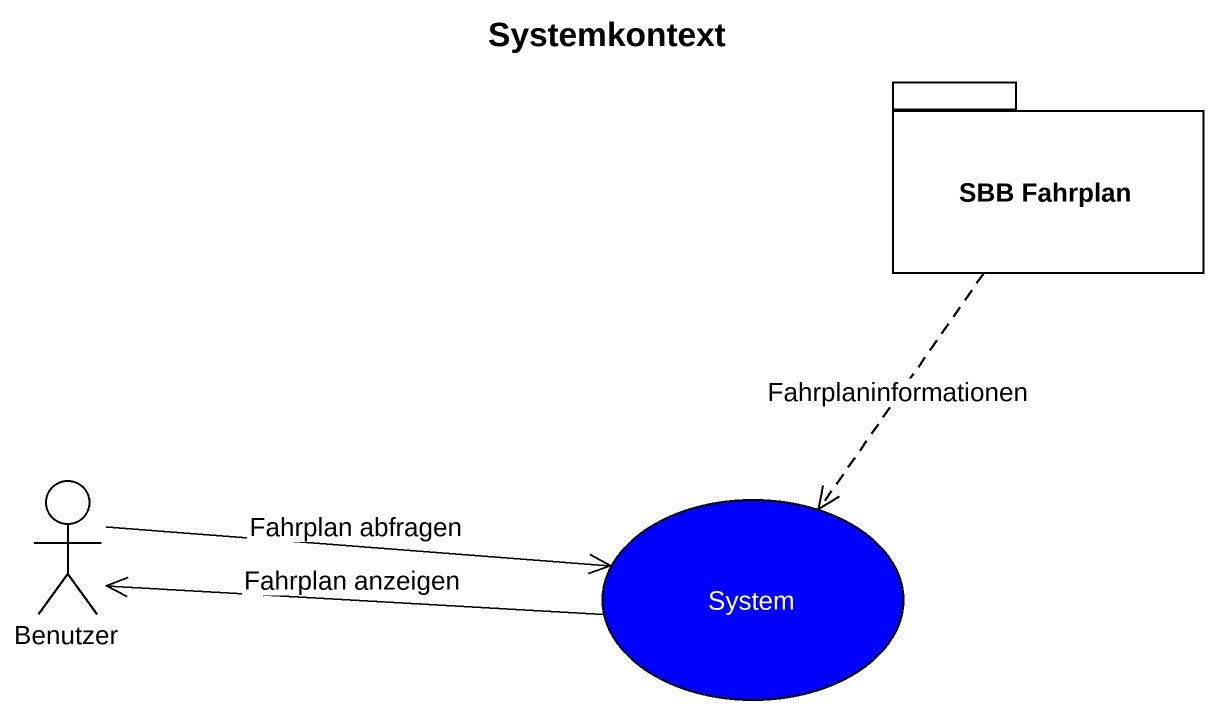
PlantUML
@startuml
title Systemkontext
package "SBB Fahrplan" as SBB_Fahrplan {
}
actor Benutzer
usecase System #0000FF
SBB_Fahrplan ..> System : Fahrplaninformationen
Benutzer -right-> System : Fahrplan abfragen
Benutzer <-right- System : Fahrplan anzeigen
@enduml
